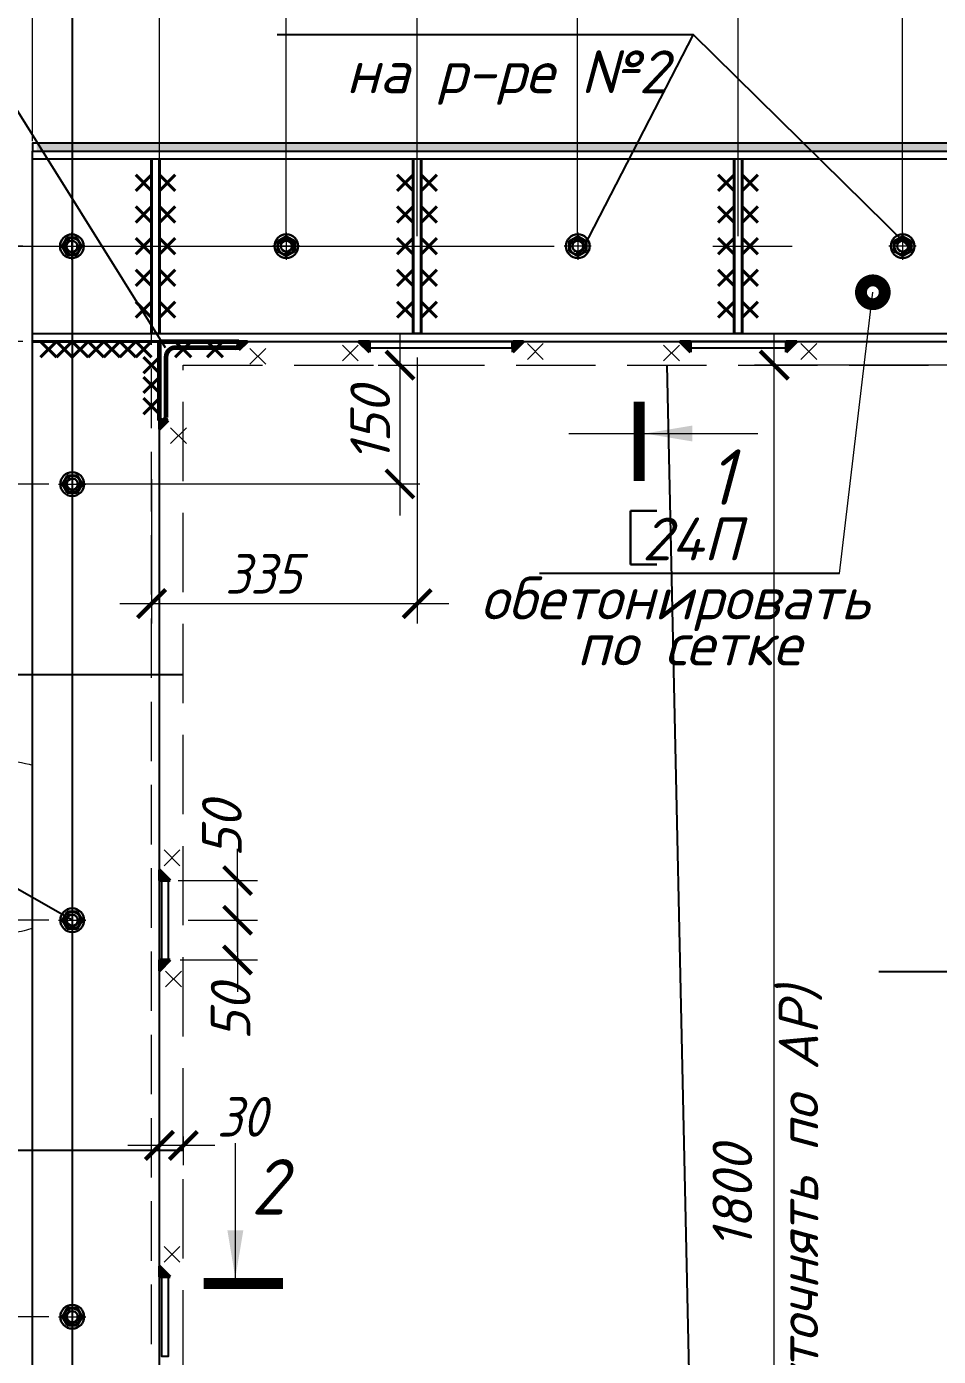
# Model space of a CAD drawing. Header units: millimetres. Extents: x 749182 to 2267578, y 70462 to 311449.
# Drawn here: x 2071416 to 2072566, y 174923 to 176600 of the extents above; entities that cross this region are included whole.
import ezdxf
from ezdxf.enums import TextEntityAlignment as Align

# ---------------------------------------------------------------- set-up
doc = ezdxf.new("R2010")
doc.units = ezdxf.units.MM
for name, pattern in [('015-60-22-12-0682-ПЗУ-20_П_изм1$0$K5LT_AXLED_REINFORCED', [13, 8, -2, 1, -2]), ('ГОСТ 2.303 4', [7, 5, -2, 0]), ('осеваяX2', [4, 2.5, -0.5, 0.5, -0.5])]:
    doc.linetypes.add(name, pattern=pattern)
doc.layers.get('Defpoints').update_dxf_attribs({"color": 255})
for name, color, linetype, lineweight in [('1Стены', 252, 'Continuous', 25), ('Оси', 165, 'осеваяX2', 13), ('Размер', 7, 'Continuous', 13), ('размеры', 7, 'Continuous', 9), ('Размеры КР', 164, 'Continuous', 9), ('сварка', 156, 'Continuous', 9), ('Стены', 184, 'Continuous', 40), ('штриховка кирпич', 42, 'Continuous', 5)]:
    doc.layers.add(name, color=color, linetype=linetype, lineweight=lineweight)
doc.layers.add('CS_UNPLOTTED', color=254, linetype='Continuous', plot=False)
for name, color, linetype in [('VPORTS', 7, 'Continuous'), ('металл', 124, 'Continuous'), ('Текст', 7, 'Continuous'), ('Штриховка', 252, 'Continuous')]:
    doc.layers.add(name, color=color, linetype=linetype)
doc.styles.add('GOST 2.304_new', font='isocpeur.ttf', dxfattribs={"width": 0.9, "oblique": 15})
doc.styles.add('М2', font='isocpeui.ttf')
doc.dimstyles.new('SPDS', dxfattribs={"dimscale": 25, "dimtxt": 2.5, "dimasz": 1.77, "dimexe": 1.25, "dimexo": 0.625, "dimtad": 1, "dimdec": 0, "dimrnd": 0.001, "dimtxsty": 'GOST 2.304_new', "dimblk": 'ARCHTICK', "dimcen": 2.5, "dimdle": 2, "dimclrt": 256, "dimazin": 2, "dimtfac": 0.75, "dimtdec": 0, "dimtmove": 1, "dimatfit": 3, "dimfxl": 0, "dimtolj": 1, "dimlwd": 9, "dimlwe": 9, "dimarcsym": 0})
doc.dimstyles.new('SPDS 1_20', dxfattribs={"dimscale": 20, "dimtxt": 2.5, "dimasz": 1.77, "dimexe": 1.25, "dimexo": 0.625, "dimtad": 1, "dimdec": 0, "dimrnd": 0.001, "dimtxsty": 'М2', "dimblk": 'ARCHTICK', "dimcen": 2.5, "dimdle": 2, "dimclrt": 256, "dimadec": 0, "dimazin": 2, "dimtfac": 0.75, "dimtdec": 0, "dimtmove": 1, "dimatfit": 3, "dimfxl": 0, "dimtolj": 1, "dimlwd": 9, "dimlwe": 9, "dimarcsym": 0})

# ---------------------------------------------------------------- blocks, each defined once
blk = doc.blocks.new('м16')
at = {"layer": 'металл', "lineweight": 30, "ltscale": 20}
for p, q in [((-11, 6.4), (0, 12.7)), ((-11, -6.4), (-11, 6.4)), ((0, 12.7), (11, 6.4)), ((11, 6.4), (11, -6.4)), ((0, -12.7), (-11, -6.4)), ((11, -6.4), (0, -12.7))]:
    blk.add_line(p, q, dxfattribs=at)
blk.add_circle((0, 0), 15, dxfattribs=at)
for radius, start, end in [(10.4, 0, 180), (10.4, 180, 0), (6.92, 0, 180), (6.92, 180, 0)]:
    blk.add_arc((0, 0), radius, start, end, dxfattribs=at)
at = {"layer": 'металл', "linetype": 'Continuous', "lineweight": 25, "ltscale": 20}
blk.add_arc((0, 0), 8, 255, 165, dxfattribs=at)
at = {"layer": 'Оси', "ltscale": 20}
for p, q in [((0, 17.3), (0, -17.3)), ((17, 0), (-17.3, 0))]:
    blk.add_line(p, q, dxfattribs=at)
blk = doc.blocks.new('_ArchTick')
at = {"color": 0, "linetype": 'ByBlock', "const_width": 0.15}
blk.add_lwpolyline([(-0.5, -0.5), (0.5, 0.5)], dxfattribs=at)
blk = doc.blocks.new('*D1895')
at = {"layer": 'Defpoints', "color": 0, "lineweight": 20, "ltscale": 20, "transparency": 16777216}
for p in [(2071583.8, 175213), (2071613.8, 175213), (2071583.8, 175189.4)]:
    blk.add_point(p, dxfattribs=at)
at = {"layer": 'Размер', "color": 0, "lineweight": 9, "ltscale": 20, "transparency": 16777216}
for p, q in [((2071583.8, 175200.5), (2071583.8, 175164.4)), ((2071613.8, 175200.5), (2071613.8, 175164.4)), ((2071653.8, 175189.4), (2071543.8, 175189.4))]:
    blk.add_line(p, q, dxfattribs=at)
at = {"layer": 'Размер', "color": 0, "lineweight": 9, "ltscale": 20, "transparency": 16777216, "xscale": 35.4, "yscale": 35.4, "zscale": 35.4}
for p, rotation in [((2071583.8, 175189.4), 179.9999999995553), ((2071613.8, 175189.4), 359.9999999995553)]:
    blk.add_blockref('_ArchTick', p, dxfattribs=dict(at, rotation=rotation))
at = {"layer": 'Размер', "ltscale": 20, "transparency": 16777216, "insert": (2071687.6, 175225.5), "char_height": 50, "attachment_point": 5, "style": 'GOST 2.304_new'}
blk.add_mtext('\\A1;30', dxfattribs=at)
blk = doc.blocks.new('свар')
at = {"layer": 'сварка', "color": 0, "linetype": 'Continuous', "ltscale": 10}
for p, q in [((10, 10), (-10, -10)), ((-10, 10), (10, -10))]:
    blk.add_line(p, q, dxfattribs=at)
blk = doc.blocks.new('*D1900')
at = {"layer": 'Defpoints', "color": 0, "lineweight": 20, "ltscale": 20, "transparency": 16777216}
for p in [(2071847.3, 176173.4), (2071473.8, 176023.6), (2071887.1, 176023.6)]:
    blk.add_point(p, dxfattribs=at)
at = {"layer": 'Размер', "color": 0, "lineweight": 9, "ltscale": 20, "transparency": 16777216}
for p, q in [((2071887.1, 176213.4), (2071887.1, 175983.6)), ((2071859.8, 176173.4), (2071912.1, 176173.4)), ((2071486.3, 176023.6), (2071912.1, 176023.6))]:
    blk.add_line(p, q, dxfattribs=at)
at = {"layer": 'Размер', "color": 0, "lineweight": 9, "ltscale": 20, "transparency": 16777216, "xscale": 35.4, "yscale": 35.4, "zscale": 35.4}
for p, rotation in [((2071887.1, 176173.4), 90), ((2071887.1, 176023.6), 270)]:
    blk.add_blockref('_ArchTick', p, dxfattribs=dict(at, rotation=rotation))
at = {"layer": 'Размер', "ltscale": 20, "transparency": 16777216, "insert": (2071849.6, 176098.5), "char_height": 50, "attachment_point": 5, "rotation": 90, "style": 'М2'}
blk.add_mtext('\\A1;150', dxfattribs=at)
blk = doc.blocks.new('*D1901')
at = {"layer": 'Defpoints', "color": 0, "lineweight": 20, "ltscale": 20, "transparency": 16777216}
for p in [(2071594.8, 175523.4), (2071682.3, 175523.4), (2071607.3, 175473.4)]:
    blk.add_point(p, dxfattribs=at)
at = {"layer": 'Размер', "color": 0, "lineweight": 9, "ltscale": 20, "transparency": 16777216}
for p, q in [((2071682.3, 175433.4), (2071682.3, 175563.4)), ((2071607.3, 175523.4), (2071707.3, 175523.4)), ((2071619.8, 175473.4), (2071707.3, 175473.4))]:
    blk.add_line(p, q, dxfattribs=at)
at = {"layer": 'Размер', "color": 0, "lineweight": 9, "ltscale": 20, "transparency": 16777216, "xscale": 35.4, "yscale": 35.4, "zscale": 35.4}
for p, rotation in [((2071682.3, 175523.4), 90), ((2071682.3, 175473.4), 270)]:
    blk.add_blockref('_ArchTick', p, dxfattribs=dict(at, rotation=rotation))
at = {"layer": 'Размер', "ltscale": 20, "transparency": 16777216, "insert": (2071662.5, 175588.3), "char_height": 50, "attachment_point": 5, "rotation": 90, "style": 'М2'}
blk.add_mtext('\\A1;50', dxfattribs=at)
blk = doc.blocks.new('*D1902')
at = {"layer": 'Defpoints', "color": 0, "lineweight": 20, "ltscale": 20, "transparency": 16777216}
for p in [(2071607.3, 175473.4), (2071597.4, 175423.3), (2071682.3, 175423.3)]:
    blk.add_point(p, dxfattribs=at)
at = {"layer": 'Размер', "color": 0, "lineweight": 9, "ltscale": 20, "transparency": 16777216}
for p, q in [((2071682.3, 175513.4), (2071682.3, 175383.3)), ((2071619.8, 175473.4), (2071707.3, 175473.4)), ((2071609.9, 175423.3), (2071707.3, 175423.3))]:
    blk.add_line(p, q, dxfattribs=at)
at = {"layer": 'Размер', "color": 0, "lineweight": 9, "ltscale": 20, "transparency": 16777216, "xscale": 35.4, "yscale": 35.4, "zscale": 35.4}
for p, rotation in [((2071682.3, 175473.4), 90), ((2071682.3, 175423.3), 270)]:
    blk.add_blockref('_ArchTick', p, dxfattribs=dict(at, rotation=rotation))
at = {"layer": 'Размер', "ltscale": 20, "transparency": 16777216, "insert": (2071673.5, 175357.5), "char_height": 50, "attachment_point": 5, "rotation": 90, "style": 'М2'}
blk.add_mtext('\\A1;50', dxfattribs=at)
blk = doc.blocks.new('*D1910')
at = {"layer": 'Defpoints', "color": 0, "lineweight": 20, "ltscale": 20, "transparency": 16777216}
for p in [(2071423.8, 177131.3), (2071423.8, 176443.4), (2071583.8, 176203.4)]:
    blk.add_point(p, dxfattribs=at)
at = {"layer": 'размеры', "color": 0, "lineweight": 9, "ltscale": 20, "transparency": 16777216}
for p, q in [((2071423.8, 176455.9), (2071423.8, 177156.3)), ((2071583.8, 176215.9), (2071583.8, 177156.3)), ((2071623.8, 177131.3), (2071383.8, 177131.3))]:
    blk.add_line(p, q, dxfattribs=at)
at = {"layer": 'размеры', "color": 0, "lineweight": 9, "ltscale": 20, "transparency": 16777216, "xscale": 35.4, "yscale": 35.4, "zscale": 35.4, "rotation": 180}
blk.add_blockref('_ArchTick', (2071423.8, 177131.3), dxfattribs=at)
at = {"layer": 'размеры', "color": 0, "lineweight": 9, "ltscale": 20, "transparency": 16777216, "xscale": 35.4, "yscale": 35.4, "zscale": 35.4}
blk.add_blockref('_ArchTick', (2071583.8, 177131.3), dxfattribs=at)
at = {"layer": 'размеры', "ltscale": 20, "transparency": 16777216, "insert": (2071503.8, 177168.8), "char_height": 50, "attachment_point": 5, "style": 'GOST 2.304_new'}
blk.add_mtext('\\A1;160', dxfattribs=at)
blk = doc.blocks.new('*D1896')
at = {"layer": 'Defpoints', "color": 0, "lineweight": 20, "ltscale": 20, "transparency": 16777216}
for p in [(2072359.3, 176173.4), (2072633.2, 176173.4), (2072418.2, 174373.4)]:
    blk.add_point(p, dxfattribs=at)
at = {"layer": 'Размер', "color": 0, "lineweight": 9, "ltscale": 20, "transparency": 16777216}
for p, q in [((2072359.3, 174333.4), (2072359.3, 176213.4)), ((2072620.7, 176173.4), (2072334.3, 176173.4)), ((2072405.7, 174373.4), (2072334.3, 174373.4))]:
    blk.add_line(p, q, dxfattribs=at)
at = {"layer": 'Размер', "color": 0, "lineweight": 9, "ltscale": 20, "transparency": 16777216, "xscale": 35.4, "yscale": 35.4, "zscale": 35.4}
for p, rotation in [((2072359.3, 176173.4), 90), ((2072359.3, 174373.4), 270)]:
    blk.add_blockref('_ArchTick', p, dxfattribs=dict(at, rotation=rotation))
at = {"layer": 'Размер', "ltscale": 20, "transparency": 16777216, "insert": (2072355, 175124.4), "char_height": 50, "width": 670.583, "attachment_point": 5, "rotation": 90, "style": 'М2'}
blk.add_mtext('\\A1;1800 \\P(уточнять по АР)', dxfattribs=at)
blk = doc.blocks.new('*D1897')
at = {"layer": 'Defpoints', "color": 0, "lineweight": 20, "ltscale": 20, "transparency": 16777216}
for p in [(2071423.8, 176323.4), (2071233.7, 176203.4), (2071423.8, 176203.4)]:
    blk.add_point(p, dxfattribs=at)
at = {"layer": 'размеры', "color": 0, "lineweight": 9, "ltscale": 20, "transparency": 16777216}
for p, q in [((2071233.7, 176363.4), (2071233.7, 176163.4)), ((2071411.3, 176323.4), (2071208.7, 176323.4)), ((2071411.3, 176203.4), (2071208.7, 176203.4))]:
    blk.add_line(p, q, dxfattribs=at)
at = {"layer": 'размеры', "color": 0, "lineweight": 9, "ltscale": 20, "transparency": 16777216, "xscale": 35.4, "yscale": 35.4, "zscale": 35.4}
for p, rotation in [((2071233.7, 176323.4), 90), ((2071233.7, 176203.4), 270)]:
    blk.add_blockref('_ArchTick', p, dxfattribs=dict(at, rotation=rotation))
at = {"layer": 'размеры', "ltscale": 20, "transparency": 16777216, "insert": (2071196.2, 176263.4), "char_height": 50, "attachment_point": 5, "rotation": 90, "style": 'GOST 2.304_new'}
blk.add_mtext('\\A1;120', dxfattribs=at)
blk = doc.blocks.new('*D1904')
at = {"layer": 'Defpoints', "color": 0, "lineweight": 20, "ltscale": 20, "transparency": 16777216}
for p in [(2071423.8, 176203.4), (2071233.7, 176023.4), (2071456.5, 176023.4)]:
    blk.add_point(p, dxfattribs=at)
at = {"layer": 'размеры', "color": 0, "lineweight": 9, "ltscale": 20, "transparency": 16777216}
for p, q in [((2071233.7, 176243.4), (2071233.7, 175983.4)), ((2071411.3, 176203.4), (2071208.7, 176203.4)), ((2071444, 176023.4), (2071208.7, 176023.4))]:
    blk.add_line(p, q, dxfattribs=at)
at = {"layer": 'размеры', "color": 0, "lineweight": 9, "ltscale": 20, "transparency": 16777216, "xscale": 35.4, "yscale": 35.4, "zscale": 35.4}
for p, rotation in [((2071233.7, 176203.4), 90), ((2071233.7, 176023.4), 270)]:
    blk.add_blockref('_ArchTick', p, dxfattribs=dict(at, rotation=rotation))
at = {"layer": 'размеры', "ltscale": 20, "transparency": 16777216, "insert": (2071196.2, 176113.4), "char_height": 50, "attachment_point": 5, "rotation": 90, "style": 'GOST 2.304_new'}
blk.add_mtext('\\A1;180', dxfattribs=at)
blk = doc.blocks.new('*D1905')
at = {"layer": 'Defpoints', "color": 0, "lineweight": 20, "ltscale": 20, "transparency": 16777216}
for p in [(2071423.8, 176023.4), (2071233.7, 175473.4), (2071456.5, 175473.4)]:
    blk.add_point(p, dxfattribs=at)
at = {"layer": 'размеры', "color": 0, "lineweight": 9, "ltscale": 20, "transparency": 16777216}
for p, q in [((2071233.7, 176063.4), (2071233.7, 175433.4)), ((2071411.3, 176023.4), (2071208.7, 176023.4)), ((2071444, 175473.4), (2071208.7, 175473.4))]:
    blk.add_line(p, q, dxfattribs=at)
at = {"layer": 'размеры', "color": 0, "lineweight": 9, "ltscale": 20, "transparency": 16777216, "xscale": 35.4, "yscale": 35.4, "zscale": 35.4}
for p, rotation in [((2071233.7, 176023.4), 90), ((2071233.7, 175473.4), 270)]:
    blk.add_blockref('_ArchTick', p, dxfattribs=dict(at, rotation=rotation))
at = {"layer": 'размеры', "ltscale": 20, "transparency": 16777216, "insert": (2071196.2, 175748.4), "char_height": 50, "attachment_point": 5, "rotation": 90, "style": 'GOST 2.304_new'}
blk.add_mtext('\\A1;550', dxfattribs=at)
blk = doc.blocks.new('*D1906')
at = {"layer": 'Defpoints', "color": 0, "lineweight": 20, "ltscale": 20, "transparency": 16777216}
for p in [(2071456.5, 175473.4), (2071233.7, 174973.4), (2071456.5, 174973.4)]:
    blk.add_point(p, dxfattribs=at)
at = {"layer": 'размеры', "color": 0, "lineweight": 9, "ltscale": 20, "transparency": 16777216}
for p, q in [((2071233.7, 175513.4), (2071233.7, 174933.4)), ((2071444, 175473.4), (2071208.7, 175473.4)), ((2071444, 174973.4), (2071208.7, 174973.4))]:
    blk.add_line(p, q, dxfattribs=at)
at = {"layer": 'размеры', "color": 0, "lineweight": 9, "ltscale": 20, "transparency": 16777216, "xscale": 35.4, "yscale": 35.4, "zscale": 35.4}
for p, rotation in [((2071233.7, 175473.4), 90), ((2071233.7, 174973.4), 270)]:
    blk.add_blockref('_ArchTick', p, dxfattribs=dict(at, rotation=rotation))
at = {"layer": 'размеры', "ltscale": 20, "transparency": 16777216, "insert": (2071196.2, 175223.4), "char_height": 50, "attachment_point": 5, "rotation": 90, "style": 'GOST 2.304_new'}
blk.add_mtext('\\A1;500', dxfattribs=at)
blk = doc.blocks.new('*D1907')
at = {"layer": 'Defpoints', "color": 0, "lineweight": 20, "ltscale": 20, "transparency": 16777216}
for p in [(2071456.5, 174973.4), (2071233.7, 174473), (2071456.5, 174473)]:
    blk.add_point(p, dxfattribs=at)
at = {"layer": 'размеры', "color": 0, "lineweight": 9, "ltscale": 20, "transparency": 16777216}
for p, q in [((2071233.7, 175013.4), (2071233.7, 174433)), ((2071444, 174973.4), (2071208.7, 174973.4)), ((2071444, 174473), (2071208.7, 174473))]:
    blk.add_line(p, q, dxfattribs=at)
at = {"layer": 'размеры', "color": 0, "lineweight": 9, "ltscale": 20, "transparency": 16777216, "xscale": 35.4, "yscale": 35.4, "zscale": 35.4}
for p, rotation in [((2071233.7, 174973.4), 90), ((2071233.7, 174473), 270)]:
    blk.add_blockref('_ArchTick', p, dxfattribs=dict(at, rotation=rotation))
at = {"layer": 'размеры', "ltscale": 20, "transparency": 16777216, "insert": (2071196.2, 174723.2), "char_height": 50, "attachment_point": 5, "rotation": 90, "style": 'GOST 2.304_new'}
blk.add_mtext('\\A1;500', dxfattribs=at)
blk = doc.blocks.new('*D1908')
at = {"layer": 'Defpoints', "color": 0, "lineweight": 20, "ltscale": 20, "transparency": 16777216}
for p in [(2071743.6, 177131.3), (2071583.8, 177053.6), (2071743.6, 176323.4)]:
    blk.add_point(p, dxfattribs=at)
at = {"layer": 'размеры', "color": 0, "lineweight": 9, "ltscale": 20, "transparency": 16777216}
for p, q in [((2071583.8, 177066.1), (2071583.8, 177156.3)), ((2071743.6, 176335.9), (2071743.6, 177156.3)), ((2071543.8, 177131.3), (2071783.6, 177131.3))]:
    blk.add_line(p, q, dxfattribs=at)
at = {"layer": 'размеры', "color": 0, "lineweight": 9, "ltscale": 20, "transparency": 16777216, "xscale": 35.4, "yscale": 35.4, "zscale": 35.4, "rotation": 180}
blk.add_blockref('_ArchTick', (2071583.8, 177131.3), dxfattribs=at)
at = {"layer": 'размеры', "color": 0, "lineweight": 9, "ltscale": 20, "transparency": 16777216, "xscale": 35.4, "yscale": 35.4, "zscale": 35.4}
blk.add_blockref('_ArchTick', (2071743.6, 177131.3), dxfattribs=at)
at = {"layer": 'размеры', "ltscale": 20, "transparency": 16777216, "insert": (2071663.7, 177168.8), "char_height": 50, "attachment_point": 5, "style": 'GOST 2.304_new'}
blk.add_mtext('\\A1;160', dxfattribs=at)
blk = doc.blocks.new('*D1898')
at = {"layer": 'Defpoints', "color": 0, "lineweight": 20, "ltscale": 20, "transparency": 16777216}
for p in [(2071908.8, 176195.4), (2071573.8, 176042.2), (2071908.8, 175872.7)]:
    blk.add_point(p, dxfattribs=at)
at = {"layer": 'размеры', "color": 0, "lineweight": 9, "ltscale": 20, "transparency": 16777216}
for p, q in [((2071908.8, 176182.9), (2071908.8, 175847.7)), ((2071573.8, 176029.7), (2071573.8, 175847.7)), ((2071533.8, 175872.7), (2071948.8, 175872.7))]:
    blk.add_line(p, q, dxfattribs=at)
at = {"layer": 'размеры', "color": 0, "lineweight": 9, "ltscale": 20, "transparency": 16777216, "xscale": 35.4, "yscale": 35.4, "zscale": 35.4, "rotation": 180}
blk.add_blockref('_ArchTick', (2071573.8, 175872.7), dxfattribs=at)
at = {"layer": 'размеры', "color": 0, "lineweight": 9, "ltscale": 20, "transparency": 16777216, "xscale": 35.4, "yscale": 35.4, "zscale": 35.4}
blk.add_blockref('_ArchTick', (2071908.8, 175872.7), dxfattribs=at)
at = {"layer": 'размеры', "ltscale": 20, "transparency": 16777216, "insert": (2071714.6, 175910.2), "char_height": 50, "attachment_point": 5, "style": 'GOST 2.304_new'}
blk.add_mtext('\\A1;335', dxfattribs=at)
blk = doc.blocks.new('*D1892')
at = {"layer": 'Defpoints', "color": 0, "lineweight": 20, "transparency": 16777216}
for p in [(2072313.8, 177131.3), (2071908.8, 176323.4), (2072313.8, 176323.4)]:
    blk.add_point(p, dxfattribs=at)
at = {"layer": 'Размеры КР', "color": 0, "lineweight": 9, "transparency": 16777216}
for p, q in [((2071908.8, 176335.9), (2071908.8, 177156.3)), ((2072313.8, 176335.9), (2072313.8, 177156.3)), ((2071868.8, 177131.3), (2072353.8, 177131.3))]:
    blk.add_line(p, q, dxfattribs=at)
at = {"layer": 'Размеры КР', "color": 0, "lineweight": 9, "transparency": 16777216, "xscale": 35.4, "yscale": 35.4, "zscale": 35.4, "rotation": 180}
blk.add_blockref('_ArchTick', (2071908.8, 177131.3), dxfattribs=at)
at = {"layer": 'Размеры КР', "color": 0, "lineweight": 9, "transparency": 16777216, "xscale": 35.4, "yscale": 35.4, "zscale": 35.4}
blk.add_blockref('_ArchTick', (2072313.8, 177131.3), dxfattribs=at)
at = {"layer": 'Размеры КР', "lineweight": 20, "transparency": 16777216, "insert": (2072111.3, 177168.8), "char_height": 50, "attachment_point": 5, "style": 'М2'}
blk.add_mtext('\\A1;405', dxfattribs=at)
blk = doc.blocks.new('*D1893')
at = {"layer": 'Defpoints', "color": 0, "lineweight": 20, "transparency": 16777216}
for p in [(2072521.3, 176979.9), (2072111.3, 176323.4), (2072521.3, 176323.4)]:
    blk.add_point(p, dxfattribs=at)
at = {"layer": 'Размеры КР', "color": 0, "lineweight": 9, "transparency": 16777216}
for p, q in [((2072111.3, 176335.9), (2072111.3, 177004.9)), ((2072521.3, 176335.9), (2072521.3, 177004.9)), ((2072071.3, 176979.9), (2072561.3, 176979.9))]:
    blk.add_line(p, q, dxfattribs=at)
at = {"layer": 'Размеры КР', "color": 0, "lineweight": 9, "transparency": 16777216, "xscale": 35.4, "yscale": 35.4, "zscale": 35.4, "rotation": 180}
blk.add_blockref('_ArchTick', (2072111.3, 176979.9), dxfattribs=at)
at = {"layer": 'Размеры КР', "color": 0, "lineweight": 9, "transparency": 16777216, "xscale": 35.4, "yscale": 35.4, "zscale": 35.4}
blk.add_blockref('_ArchTick', (2072521.3, 176979.9), dxfattribs=at)
at = {"layer": 'Размеры КР', "lineweight": 20, "transparency": 16777216, "insert": (2072316.3, 177017.4), "char_height": 50, "attachment_point": 5, "style": 'М2'}
blk.add_mtext('\\A1;410', dxfattribs=at)
blk = doc.blocks.new('*D1894')
at = {"layer": 'Defpoints', "color": 0, "lineweight": 20, "transparency": 16777216}
for p in [(2072718.5, 177131.3), (2072313.8, 176406.1), (2072718.5, 176323.4)]:
    blk.add_point(p, dxfattribs=at)
at = {"layer": 'Размеры КР', "color": 0, "lineweight": 9, "transparency": 16777216}
for p, q in [((2072313.8, 176418.6), (2072313.8, 177156.3)), ((2072718.5, 176335.9), (2072718.5, 177156.3)), ((2072273.8, 177131.3), (2072758.5, 177131.3))]:
    blk.add_line(p, q, dxfattribs=at)
at = {"layer": 'Размеры КР', "color": 0, "lineweight": 9, "transparency": 16777216, "xscale": 35.4, "yscale": 35.4, "zscale": 35.4, "rotation": 180}
blk.add_blockref('_ArchTick', (2072313.8, 177131.3), dxfattribs=at)
at = {"layer": 'Размеры КР', "color": 0, "lineweight": 9, "transparency": 16777216, "xscale": 35.4, "yscale": 35.4, "zscale": 35.4}
blk.add_blockref('_ArchTick', (2072718.5, 177131.3), dxfattribs=at)
at = {"layer": 'Размеры КР', "lineweight": 20, "transparency": 16777216, "insert": (2072516.1, 177168.8), "char_height": 50, "attachment_point": 5, "style": 'М2'}
blk.add_mtext('\\A1;405', dxfattribs=at)

msp = doc.modelspace()

# ---------------------------------------------------------------- hatches: boundary and pattern name
at = {"layer": 'Стены', "linetype": 'Continuous', "ltscale": 4}
for points in [[(2071683.7716, 176203.4281), (2071694.6863, 176203.4281), (2071683.7716, 176192.5134)], [(2071583.7716, 176103.4281), (2071594.6863, 176103.4281), (2071583.7716, 176092.5134)]]:
    msp.add_hatch(color=256, dxfattribs=at).paths.add_polyline_path(points, flags=0)
at = {"layer": 'Стены', "linetype": 'Continuous', "ltscale": 5}
for points in [[(2071848.6787, 176203.4281), (2071835.0353, 176203.4281), (2071848.6787, 176189.7847)], [(2072029.3657, 176203.4281), (2072043.0091, 176203.4281), (2072029.3657, 176189.7847)], [(2072253.661, 176203.4265), (2072240.0175, 176203.4265), (2072253.661, 176189.783)], [(2072374.348, 176203.4265), (2072387.9914, 176203.4265), (2072374.348, 176189.783)], [(2071583.7716, 175523.5161), (2071583.7716, 175537.1595), (2071597.415, 175523.5161)], [(2071583.7716, 175423.3205), (2071583.7716, 175409.677), (2071597.415, 175423.3205)], [(2071583.7716, 175023.5161), (2071583.7716, 175037.1595), (2071597.415, 175023.5161)]]:
    msp.add_hatch(color=256, dxfattribs=at).paths.add_polyline_path(points, flags=0)
at = {"layer": 'Штриховка', "ltscale": 20}
h = msp.add_hatch(dxfattribs=at)
h.set_pattern_fill('AR-SAND', color=256, scale=0.3)
h.set_pattern_definition([(37.5, (-40076830.576, -1017558.012), (-0.4800093888, 14.68239712), [0, -11.5824, 0, -12.954, 0, -12.3825]), (7.5, (-40076830.576, -1017558.012), (13.485698494, 21.504753017), [0, -6.2484, 0, -10.4394, 0, -4.0005]), (327.5, (-40076839.949, -1017558.012), (23.7297711072, 0.0431155404), [0, -3.81, 0, -13.716, 0, -17.907]), (317.5, (-40076839.949, -1017558.012), (22.906693574, 6.687879698), [0, -1.905, 0, -8.9916, 0, -10.287])])
h.paths.add_polyline_path([(2073138.7814, 176453.8517), (2071428.7716, 176453.8517), (2071428.7716, 176443.4281), (2071428.7716, 176443.4281), (2073138.7814, 176443.8517)])

# ---------------------------------------------------------------- linework, layer by layer
at = {"layer": '1Стены', "linetype": 'ГОСТ 2.303 4', "lineweight": 13, "ltscale": 15}
msp.add_line((2071573.7716, 174308.9969), (2071573.7716, 176239.0067), dxfattribs=at)
at = {"layer": '1Стены', "linetype": 'ГОСТ 2.303 4', "lineweight": 13, "ltscale": 20}
for p, q in [((2071613.7716, 174346.9969), (2071613.7716, 176173.4281)), ((2071613.7716, 176173.4281), (2073013.7814, 176173.4281))]:
    msp.add_line(p, q, dxfattribs=at)
at = {"layer": 'CS_UNPLOTTED', "ltscale": 20}
msp.add_line((2071473.7716, 176885.2764), (2071473.7716, 174370.2605), dxfattribs=at)
at = {"layer": 'CS_UNPLOTTED', "ltscale": 100}
for p, q in [((2072223.7765, 176173.4281), (2072263.7765, 174346.9969)), ((2070970.7083, 175783.4183), (2071613.7716, 175783.4183)), ((2070969.8558, 175183.4183), (2071613.7716, 175183.4183))]:
    msp.add_line(p, q, dxfattribs=at)
at = {"layer": 'VPORTS', "ltscale": 100}
msp.add_lwpolyline([(2071423.7716, 176443.4281), (2073203.7814, 176443.4281), (2073203.7814, 176453.4361), (2071423.7716, 176453.4361)], close=True, dxfattribs=at)
at = {"layer": 'металл', "color": 0, "ltscale": 20}
for p, q in [((2071423.7716, 174156.9969), (2071423.7716, 176443.4281)), ((2071423.7716, 176443.4281), (2073203.7814, 176443.4281)), ((2071423.7716, 176433.4281), (2073203.7814, 176433.4281)), ((2071423.7716, 176213.4281), (2073203.7814, 176213.4281)), ((2071583.7716, 176203.4281), (2071423.7716, 176203.4281)), ((2071423.7716, 176203.4281), (2073203.7814, 176203.4281)), ((2071583.7716, 174442.0067), (2071583.7716, 176189.0067))]:
    msp.add_line(p, q, dxfattribs=at)
at = {"layer": 'металл', "ltscale": 20}
for points in [[(2071573.7765, 176433.4281), (2071583.7718, 176433.4281), (2071583.7718, 176213.4281), (2071573.7765, 176213.4281)], [(2071903.7788, 176433.4281), (2071913.7741, 176433.4281), (2071913.7741, 176213.4281), (2071903.7788, 176213.4281)], [(2072308.7611, 176433.4265), (2072318.7564, 176433.4265), (2072318.7564, 176213.4265), (2072308.7611, 176213.4265)], [(2071848.7765, 176203.4281), (2071848.7765, 176195.4281), (2072028.7765, 176195.4281), (2072028.7765, 176203.4281)], [(2072253.7588, 176203.4265), (2072253.7588, 176195.4265), (2072373.7588, 176195.4265), (2072373.7588, 176203.4265)], [(2071586.7806, 175523.4183), (2071594.7806, 175523.4183), (2071594.7806, 175423.4183), (2071586.7806, 175423.4183)], [(2071586.7806, 175023.4183), (2071594.7806, 175023.4183), (2071594.7806, 174923.4183), (2071586.7806, 174923.4183)]]:
    msp.add_lwpolyline(points, close=True, dxfattribs=at)
at = {"layer": 'Оси', "linetype": '015-60-22-12-0682-ПЗУ-20_П_изм1$0$K5LT_AXLED_REINFORCED', "ltscale": 100}
msp.add_line((2071281.7099, 176323.4281), (2073345.8431, 176323.4281), dxfattribs=at)
at = {"layer": 'Размер', "linetype": 'Continuous', "ltscale": 20}
for p, q in [((2072100.1656, 176087.212), (2072338.5913, 176087.212)), ((2071679.4822, 175022.2291), (2071679.4822, 175192.2291))]:
    msp.add_line(p, q, dxfattribs=at)
at = {"layer": 'Размер', "linetype": 'Continuous', "ltscale": 20, "const_width": 14}
for points in [[(2072189.0356, 176027.212), (2072189.0356, 176127.212)], [(2071739.4822, 175015.2291), (2071639.4822, 175015.2291)]]:
    msp.add_lwpolyline(points, dxfattribs=at)
at = {"layer": 'Размер', "linetype": 'Continuous', "ltscale": 20}
for points in [[(2072196.0356, 176087.212), (2072256.1256, 176097.2676), (2072256.1256, 176077.1563)], [(2071679.4822, 175022.2291), (2071669.4266, 175082.3191), (2071689.5378, 175082.3191)]]:
    msp.add_solid(points, dxfattribs=at)
at = {"layer": 'размеры', "ltscale": 20}
msp.add_line((2072441.7608, 175910.642), (2072483.6927, 176265.2884), dxfattribs=at)
at = {"layer": 'Стены', "color": 0, "linetype": 'Continuous', "ltscale": 10}
for p, q in [((2071573.7812, 176433.4281), (2071573.7812, 176213.4281)), ((2071583.7765, 176433.4281), (2071583.7765, 176213.4281)), ((2071903.7835, 176433.4281), (2071903.7835, 176213.4281)), ((2071913.7788, 176433.4281), (2071913.7788, 176213.4281)), ((2072308.7658, 176433.4265), (2072308.7658, 176213.4265)), ((2072318.7611, 176433.4265), (2072318.7611, 176213.4265)), ((2071573.7812, 176413.4281), (2071553.7812, 176393.4281)), ((2071573.7812, 176393.4281), (2071553.7812, 176413.4281)), ((2071583.7765, 176413.4281), (2071603.7765, 176393.4281)), ((2071583.7765, 176393.4281), (2071603.7765, 176413.4281)), ((2071903.7835, 176413.4281), (2071883.7835, 176393.4281)), ((2071903.7835, 176393.4281), (2071883.7835, 176413.4281)), ((2071913.7788, 176413.4281), (2071933.7788, 176393.4281)), ((2071913.7788, 176393.4281), (2071933.7788, 176413.4281)), ((2072308.7658, 176413.4265), (2072288.7658, 176393.4265)), ((2072308.7658, 176393.4265), (2072288.7658, 176413.4265)), ((2072318.7611, 176413.4265), (2072338.7611, 176393.4265)), ((2072318.7611, 176393.4265), (2072338.7611, 176413.4265)), ((2071573.7812, 176373.4281), (2071553.7812, 176353.4281)), ((2071573.7812, 176353.4281), (2071553.7812, 176373.4281)), ((2071583.7765, 176373.4281), (2071603.7765, 176353.4281)), ((2071583.7765, 176353.4281), (2071603.7765, 176373.4281)), ((2071903.7835, 176373.4281), (2071883.7835, 176353.4281)), ((2071903.7835, 176353.4281), (2071883.7835, 176373.4281)), ((2071913.7788, 176373.4281), (2071933.7788, 176353.4281)), ((2071913.7788, 176353.4281), (2071933.7788, 176373.4281)), ((2072308.7658, 176373.4265), (2072288.7658, 176353.4265)), ((2072308.7658, 176353.4265), (2072288.7658, 176373.4265)), ((2072318.7611, 176373.4265), (2072338.7611, 176353.4265)), ((2072318.7611, 176353.4265), (2072338.7611, 176373.4265)), ((2071573.7812, 176333.4281), (2071553.7812, 176313.4281)), ((2071573.7812, 176313.4281), (2071553.7812, 176333.4281)), ((2071583.7765, 176333.4281), (2071603.7765, 176313.4281)), ((2071583.7765, 176313.4281), (2071603.7765, 176333.4281)), ((2071903.7835, 176333.4281), (2071883.7835, 176313.4281)), ((2071903.7835, 176313.4281), (2071883.7835, 176333.4281)), ((2071913.7788, 176333.4281), (2071933.7788, 176313.4281)), ((2071913.7788, 176313.4281), (2071933.7788, 176333.4281)), ((2072308.7658, 176333.4265), (2072288.7658, 176313.4265)), ((2072308.7658, 176313.4265), (2072288.7658, 176333.4265)), ((2072318.7611, 176333.4265), (2072338.7611, 176313.4265)), ((2072318.7611, 176313.4265), (2072338.7611, 176333.4265)), ((2071573.7812, 176293.4281), (2071553.7812, 176273.4281)), ((2071573.7812, 176273.4281), (2071553.7812, 176293.4281)), ((2071583.7765, 176293.4281), (2071603.7765, 176273.4281)), ((2071583.7765, 176273.4281), (2071603.7765, 176293.4281)), ((2071903.7835, 176293.4281), (2071883.7835, 176273.4281)), ((2071903.7835, 176273.4281), (2071883.7835, 176293.4281)), ((2071913.7788, 176293.4281), (2071933.7788, 176273.4281)), ((2071913.7788, 176273.4281), (2071933.7788, 176293.4281)), ((2072308.7658, 176293.4265), (2072288.7658, 176273.4265)), ((2072308.7658, 176273.4265), (2072288.7658, 176293.4265)), ((2072318.7611, 176293.4265), (2072338.7611, 176273.4265)), ((2072318.7611, 176273.4265), (2072338.7611, 176293.4265)), ((2071573.7812, 176253.4281), (2071553.7812, 176233.4281)), ((2071573.7812, 176233.4281), (2071553.7812, 176253.4281)), ((2071583.7765, 176253.4281), (2071603.7765, 176233.4281)), ((2071583.7765, 176233.4281), (2071603.7765, 176253.4281)), ((2071903.7835, 176253.4281), (2071883.7835, 176233.4281)), ((2071903.7835, 176233.4281), (2071883.7835, 176253.4281)), ((2071913.7788, 176253.4281), (2071933.7788, 176233.4281)), ((2071913.7788, 176233.4281), (2071933.7788, 176253.4281)), ((2072308.7658, 176253.4265), (2072288.7658, 176233.4265)), ((2072308.7658, 176233.4265), (2072288.7658, 176253.4265)), ((2072318.7611, 176253.4265), (2072338.7611, 176233.4265)), ((2072318.7611, 176233.4265), (2072338.7611, 176253.4265)), ((2071423.7716, 176203.4281), (2071583.7716, 176203.4281)), ((2071433.7716, 176203.4281), (2071453.7716, 176183.4281)), ((2071453.7716, 176203.4281), (2071433.7716, 176183.4281)), ((2071473.7716, 176203.4281), (2071453.7716, 176183.4281)), ((2071453.7716, 176203.4281), (2071473.7716, 176183.4281)), ((2071473.7716, 176203.4281), (2071493.7716, 176183.4281)), ((2071493.7716, 176203.4281), (2071473.7716, 176183.4281)), ((2071493.7716, 176203.4281), (2071513.7716, 176183.4281)), ((2071513.7716, 176203.4281), (2071493.7716, 176183.4281)), ((2071513.7716, 176203.4281), (2071533.7716, 176183.4281)), ((2071533.7716, 176203.4281), (2071513.7716, 176183.4281)), ((2071533.7716, 176203.4281), (2071553.7716, 176183.4281)), ((2071553.7716, 176203.4281), (2071533.7716, 176183.4281)), ((2071553.7716, 176203.4281), (2071573.7716, 176183.4281)), ((2071573.7716, 176203.4281), (2071553.7716, 176183.4281)), ((2071583.7716, 176203.4281), (2071583.7716, 176103.4281)), ((2071583.7716, 176203.4281), (2071683.7716, 176203.4281)), ((2071603.7716, 176203.4281), (2071623.7716, 176183.4281)), ((2071623.7716, 176203.4281), (2071603.7716, 176183.4281)), ((2071643.7716, 176203.4281), (2071663.7716, 176183.4281)), ((2071663.7716, 176203.4281), (2071643.7716, 176183.4281)), ((2071583.7716, 176183.4281), (2071563.7716, 176163.4281)), ((2071583.7716, 176163.4281), (2071563.7716, 176183.4281)), ((2071583.7716, 176158.4109), (2071563.7716, 176138.4109)), ((2071583.7716, 176138.4109), (2071563.7716, 176158.4109)), ((2071583.7716, 176131.5745), (2071563.7716, 176111.5745)), ((2071583.7716, 176111.5745), (2071563.7716, 176131.5745))]:
    msp.add_line(p, q, dxfattribs=at)
at = {"layer": 'Стены', "color": 0, "linetype": 'Continuous', "ltscale": 4}
for p, q in [((2071683.7716, 176203.4281), (2071694.6863, 176203.4281)), ((2071694.6863, 176203.4281), (2071683.7716, 176192.5134)), ((2071683.7716, 176192.5134), (2071683.7716, 176203.4281)), ((2071583.7716, 176103.4281), (2071594.6863, 176103.4281)), ((2071594.6863, 176103.4281), (2071583.7716, 176092.5134)), ((2071583.7716, 176092.5134), (2071583.7716, 176103.4281))]:
    msp.add_line(p, q, dxfattribs=at)
at = {"layer": 'Стены', "color": 0, "linetype": 'Continuous', "ltscale": 5}
for p, q in [((2071848.6787, 176203.4281), (2071835.0353, 176203.4281)), ((2071835.0353, 176203.4281), (2071848.6787, 176189.7847)), ((2071848.6787, 176189.7847), (2071848.6787, 176203.4281)), ((2072029.3657, 176203.4281), (2072043.0091, 176203.4281)), ((2072043.0091, 176203.4281), (2072029.3657, 176189.7847)), ((2072029.3657, 176189.7847), (2072029.3657, 176203.4281)), ((2072253.661, 176203.4265), (2072240.0175, 176203.4265)), ((2072240.0175, 176203.4265), (2072253.661, 176189.783)), ((2072253.661, 176189.783), (2072253.661, 176203.4265)), ((2072374.348, 176203.4265), (2072387.9914, 176203.4265)), ((2072387.9914, 176203.4265), (2072374.348, 176189.783)), ((2072374.348, 176189.783), (2072374.348, 176203.4265)), ((2071583.7716, 175523.5161), (2071583.7716, 175537.1595)), ((2071583.7716, 175537.1595), (2071597.415, 175523.5161)), ((2071597.415, 175523.5161), (2071583.7716, 175523.5161)), ((2071583.7716, 175423.3205), (2071583.7716, 175409.677)), ((2071583.7716, 175409.677), (2071597.415, 175423.3205)), ((2071597.415, 175423.3205), (2071583.7716, 175423.3205)), ((2071583.7716, 175023.5161), (2071583.7716, 175037.1595)), ((2071583.7716, 175037.1595), (2071597.415, 175023.5161)), ((2071597.415, 175023.5161), (2071583.7716, 175023.5161))]:
    msp.add_line(p, q, dxfattribs=at)
at = {"layer": 'Текст', "ltscale": 20}
for p, q in [((2071732.3078, 176590.3344), (2072257.0428, 176590.3344)), ((2072257.0428, 176590.3344), (2072117.7821, 176320.6372)), ((2072528.2268, 176323.4284), (2072257.0428, 176590.3344)), ((2071369.9093, 176549.2181), (2071591.1258, 176195.7663)), ((2072441.7608, 175910.642), (2072063.1254, 175910.642)), ((2071473.7716, 175473.4183), (2070912.4258, 175793.7465)), ((2072944.1011, 175408.5156), (2072491.1911, 175408.5156))]:
    msp.add_line(p, q, dxfattribs=at)
at = {"layer": 'Текст', "linetype": 'Continuous', "lineweight": 60, "ltscale": 10}
for p, q in [((2071583.7716, 176103.4281), (2071583.7716, 176203.4281)), ((2071583.7716, 176203.4281), (2071683.7716, 176203.4281)), ((2071683.7716, 176203.4281), (2071683.7716, 176199.4281)), ((2071591.7716, 176183.4281), (2071591.7716, 176107.4281)), ((2071679.7716, 176195.4281), (2071603.7716, 176195.4281)), ((2071587.7716, 176103.4281), (2071583.7716, 176103.4281))]:
    msp.add_line(p, q, dxfattribs=at)
at = {"layer": 'Текст', "lineweight": 30, "ltscale": 10}
for p, q in [((2072211.0433, 175989.8809), (2072177.8226, 175989.8809)), ((2072177.8226, 175989.8809), (2072177.8226, 175922.1178)), ((2072211.0433, 175922.1178), (2072177.8226, 175922.1178))]:
    msp.add_line(p, q, dxfattribs=at)
at = {"layer": 'Текст', "ltscale": 20, "const_width": 30}
msp.add_lwpolyline([(2072491.1927, 176265.2884, 1), (2072476.1927, 176265.2884, 1)], format="xyb", close=True, dxfattribs=at)
at = {"layer": 'Текст', "linetype": 'Continuous', "lineweight": 60, "ltscale": 10}
for centre, radius, start, end in [((2071679.7716, 176199.4281), 4, 270, 0), ((2071603.7716, 176183.4281), 12, 90, 180), ((2071587.7716, 176107.4281), 4, 270, 0)]:
    msp.add_arc(centre, radius, start, end, dxfattribs=at)
at = {"layer": 'штриховка кирпич', "ltscale": 20}
for points, knots in [([(2071040.3437, 175654.679), (2071162.6331, 175676.5899), (2071253.5088, 175700.7869), (2071412.5955, 175672.0545), (2071423.7716, 175668.8967)], [0, 0, 0, 0, 270.921855007, 299.190779204, 299.190779204, 299.190779204, 299.190779204]), ([(2071423.7716, 175463.2437), (2071417.5249, 175460.959), (2071278.4803, 175429.6788), (2071178.0914, 175522.5427), (2070942.7943, 175475.4138), (2070975.4126, 175588.7182), (2071040.3437, 175654.679)], [624.98540237, 624.98540237, 624.98540237, 624.98540237, 642.494053429, 904.540462392, 1036.865891624, 1221.227201709, 1221.227201709, 1221.227201709, 1221.227201709])]:
    msp.add_open_spline(points, degree=3, knots=knots, dxfattribs=at)

# ---------------------------------------------------------------- block references
at = {"layer": 'Размер', "xscale": -1, "rotation": 89.99999999988889}
for p in [(2071473.324, 176323.2555), (2071473.7716, 176023.4281), (2071473.7716, 175473.4183), (2071473.7716, 174973.4183)]:
    msp.add_blockref('м16', p, dxfattribs=at)
at = {"layer": 'Размер'}
for p in [(2071743.7835, 176323.428), (2072111.4526, 176323.4293), (2072521.3088, 176323.4284)]:
    msp.add_blockref('м16', p, dxfattribs=at)
at = {"layer": 'Размер', "color": 0, "xscale": -1}
for p in [(2072057.9983, 176190.6818), (2072402.9806, 176190.6802), (2071824.6328, 176188.6782), (2072229.6151, 176188.6766)]:
    msp.add_blockref('свар', p, dxfattribs=at)
at = {"layer": 'Размер', "color": 0}
for p in [(2071707.8174, 176184.5297), (2071607.8174, 176084.5297)]:
    msp.add_blockref('свар', p, dxfattribs=at)
at = {"layer": 'Размер', "color": 0, "xscale": -1, "rotation": 89.99999999762781}
for p in [(2071599.5269, 175552.1487), (2071601.5306, 175399.2746), (2071599.5269, 175052.1487), (2071599.5269, 175052.1487)]:
    msp.add_blockref('свар', p, dxfattribs=at)

# ---------------------------------------------------------------- texts
at = {"layer": 'Размер', "linetype": 'Continuous', "ltscale": 20, "style": 'GOST 2.304_new', "oblique": 15, "width": 0.9}
for s, p in [('1', (2072276.0356, 175997.212)), ('2', (2071699.4822, 175102.2291))]:
    msp.add_text(s, height=70, dxfattribs=at).set_placement(p)
at = {"layer": 'Текст', "ltscale": 20, "style": 'М2'}
msp.add_text('на р-ре №2', height=54, dxfattribs=at).set_placement((2072022.1753, 176570.3344), align=Align.TOP_CENTER)
for s, p in [('24П', (2072255.2141, 175927.16)), ('обетонировать ', (2072251.7245, 175852.6905)), ('по сетке', (2072251.7245, 175794.7322))]:
    msp.add_text(s, height=54, dxfattribs=at).set_placement(p, align=Align.CENTER)

# ---------------------------------------------------------------- dimensions: what is measured, and where the dimension line sits
at = {"layer": 'Размер', "ltscale": 20}
for base, p1, p2, angle, override, picture, middle, dimtype in [((2071887.1421, 176023.6007), (2071847.3157, 176173.4183), (2071473.7716, 176023.6007), 90, {"dimscale": 20, "dimtxsty": 'М2', "dimfxl": 1.25, "dimtfill": 0, "dimarcsym": 1}, '*D1900', (2071887.1421, 176098.5095), 160), ((2071682.3261, 175523.4183), (2071607.2806, 175473.4183), (2071594.7806, 175523.4183), 90, {"dimscale": 20, "dimtxsty": 'М2', "dimfxl": 1.25, "dimtfill": 0, "dimarcsym": 1}, '*D1901', (2071700.0247, 175588.3288), 160), ((2071682.3261, 175423.3205), (2071607.2806, 175473.4183), (2071597.415, 175423.3205), 90, {"dimscale": 20, "dimtxsty": 'М2', "dimfxl": 1.25, "dimtfill": 0, "dimarcsym": 1}, '*D1902', (2071710.9824, 175357.516), 160), ((2071583.7716, 175189.3919), (2071613.7716, 175212.9748), (2071583.7716, 175212.9748), 180, {"dimscale": 20, "dimfxl": 1.25, "dimtfill": 0, "dimarcsym": 1}, '*D1895', (2071687.5785, 175188.0047), 161)]:
    dim = msp.add_linear_dim(base=base, p1=p1, p2=p2, angle=angle, dimstyle='SPDS', override=override, dxfattribs=at)
    dim.commit()
    dim.dimension.update_dxf_attribs({"geometry": picture, "text_midpoint": middle, "dimtype": dimtype})
dim = msp.add_linear_dim(base=(2072359.311, 176173.4281), p1=(2072418.2177, 174373.4281), p2=(2072633.2177, 176173.4281), angle=90, text='<> \\P(уточнять по АР)', dimstyle='SPDS 1_20', override={"dimtxsty": 'М2'}, dxfattribs=at)
dim.commit()
dim.dimension.update_dxf_attribs({"geometry": '*D1896', "text_midpoint": (2072444.1316, 175124.4228), "dimtype": 160})
at = {"layer": 'размеры', "ltscale": 20}
for base, p1, p2, picture, middle in [((2071423.7716, 177131.28), (2071583.7765, 176203.4281), (2071423.7716, 176443.4281), '*D1910', (2071503.774, 177168.78)), ((2071743.6109, 177131.28), (2071583.7765, 177053.5687), (2071743.6109, 176323.428), '*D1908', (2071663.6937, 177168.78))]:
    dim = msp.add_linear_dim(base=base, p1=p1, p2=p2, dimstyle='SPDS', override={"dimscale": 20, "dimfxl": 1.25, "dimtfill": 0, "dimarcsym": 1}, dxfattribs=at)
    dim.commit()
    dim.dimension.update_dxf_attribs({"geometry": picture, "text_midpoint": middle})
for base, p1, p2, picture, middle in [((2071233.7405, 176203.4281), (2071423.7716, 176323.4281), (2071423.7716, 176203.4281), '*D1897', (2071196.2405, 176263.4281)), ((2071233.7405, 175473.4183), (2071423.7716, 176023.4281), (2071456.4859, 175473.4183), '*D1905', (2071196.2405, 175748.4232)), ((2071233.7405, 174973.4183), (2071456.4859, 175473.4183), (2071456.4859, 174973.4183), '*D1906', (2071196.2405, 175223.4183)), ((2071233.7405, 174472.9969), (2071456.4859, 174973.4183), (2071456.4859, 174472.9969), '*D1907', (2071196.2405, 174723.2076))]:
    dim = msp.add_linear_dim(base=base, p1=p1, p2=p2, angle=90, dimstyle='SPDS', override={"dimscale": 20, "dimfxl": 1.25, "dimtfill": 0, "dimarcsym": 1}, dxfattribs=at)
    dim.commit()
    dim.dimension.update_dxf_attribs({"geometry": picture, "text_midpoint": middle})
dim = msp.add_linear_dim(base=(2071233.7405, 176023.4281), p1=(2071423.7716, 176203.4281), p2=(2071456.4859, 176023.4281), angle=90, dimstyle='SPDS', override={"dimscale": 20, "dimfxl": 1.25, "dimtfill": 0, "dimarcsym": 1}, dxfattribs=at)
dim.commit()
dim.dimension.update_dxf_attribs({"geometry": '*D1904', "text_midpoint": (2071233.7405, 176113.4281), "dimtype": 160})
dim = msp.add_linear_dim(base=(2071908.7765, 175872.6601), p1=(2071573.7716, 176042.2373), p2=(2071908.7765, 176195.4281), dimstyle='SPDS', override={"dimscale": 20, "dimfxl": 1.25, "dimtfill": 0, "dimarcsym": 1}, dxfattribs=at)
dim.commit()
dim.dimension.update_dxf_attribs({"geometry": '*D1898', "text_midpoint": (2071714.61, 175872.6601), "dimtype": 160})
at = {"layer": 'Размеры КР', "lineweight": 20}
for base, p1, p2, picture, middle in [((2072313.7573, 177131.28), (2071908.7942, 176323.4298), (2072313.7573, 176323.4263), '*D1892', (2072111.2758, 177168.78)), ((2072718.5161, 177131.28), (2072313.7573, 176406.0951), (2072718.5161, 176323.428), '*D1894', (2072516.1367, 177168.78)), ((2072521.3088, 176979.8616), (2072111.28, 176323.4293), (2072521.3088, 176323.4293), '*D1893', (2072316.2944, 177017.3616))]:
    dim = msp.add_linear_dim(base=base, p1=p1, p2=p2, dimstyle='SPDS 1_20', dxfattribs=at)
    dim.commit()
    dim.dimension.update_dxf_attribs({"geometry": picture, "text_midpoint": middle})

doc.saveas('drawing.dxf')
